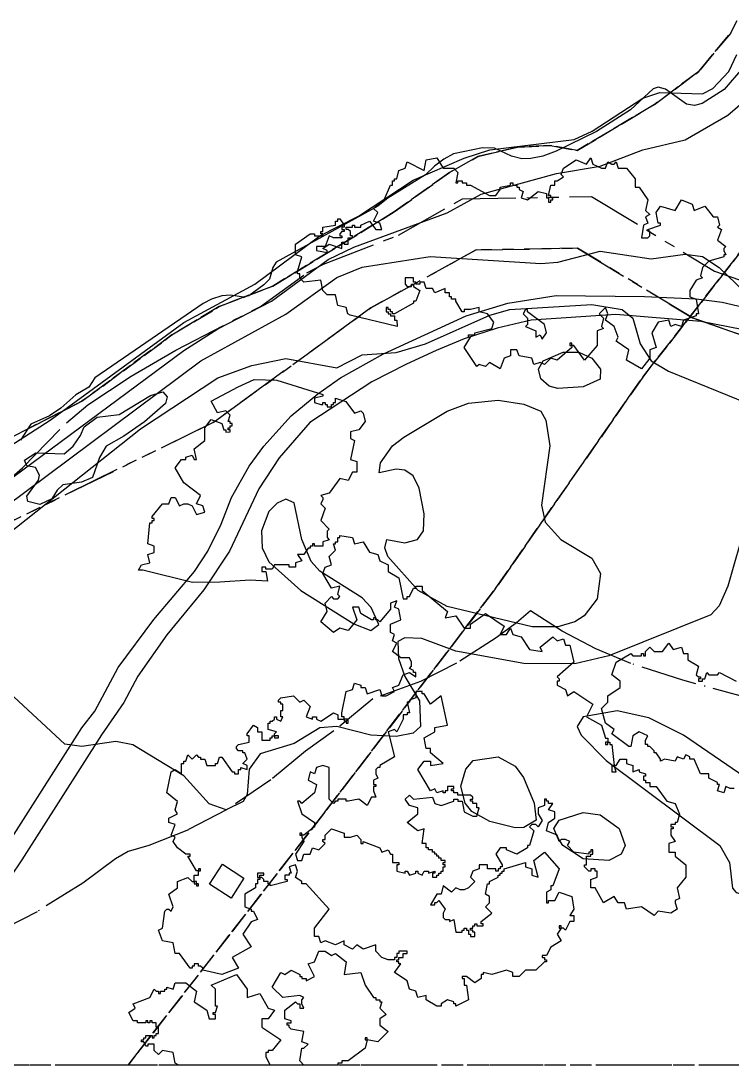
# Model space of a CAD drawing. Header units: metres. Extents: x -400 to 800, y -650 to 500.
# Drawn here: x 464.9 to 549.2, y -650 to -526.3 of the extents above; entities that cross this region are included whole.
import ezdxf

# ---------------------------------------------------------------- set-up
doc = ezdxf.new("R2010")
doc.units = ezdxf.units.M
doc.header["$LTSCALE"] = 2
for name, pattern in [('DASHDOT', [3.556, 2.54, -0.508, 0, -0.508]), ('DASHED', [1.524, 1.27, -0.254]), ('PHANTOM', [6.35, 3.175, -0.635, 0.635, -0.635, 0.635, -0.635])]:
    doc.linetypes.add(name, pattern=pattern)
for name, color, linetype in [('SITE-BLDG-EXIST', 7, 'CONTINUOUS'), ('SITE-FLOOD-LIMIT', 5, 'DASHED'), ('SITE-PATH', 84, 'CONTINUOUS'), ('SITE-PROPERTY', 7, 'PHANTOM'), ('SITE-SETBACK-WATER', 1, 'DASHDOT'), ('SITE-TREE-CANOPY', 94, 'CONTINUOUS'), ('SITE-WATER-EDGE', 5, 'CONTINUOUS'), ('TOPO-CONTOUR-MAJOR', 8, 'CONTINUOUS'), ('TOPO-CONTOUR-MINOR', 9, 'CONTINUOUS')]:
    doc.layers.add(name, color=color, linetype=linetype)

msp = doc.modelspace()

# ---------------------------------------------------------------- linework, layer by layer
at = {"layer": 'SITE-BLDG-EXIST'}
msp.add_lwpolyline([(487.23, -628.56), (488.76, -626.2), (491.32, -627.86), (489.8, -630.22)], close=True, dxfattribs=at)
at = {"layer": 'SITE-FLOOD-LIMIT'}
for points in [[(549.72, -526.3), (548.97, -527.8), (545.23, -532.29), (539.99, -536.21), (530.83, -541.64), (527.65, -541.08), (523.73, -541.26), (519.05, -542.38), (515.69, -544.25), (509.14, -548.93), (494.75, -557.72), (488.39, -560.15), (482.78, -563.51), (472.12, -571.37), (462.21, -576.41)], [(462.21, -576.41), (472.12, -571.37), (482.78, -563.51), (488.39, -560.15), (494.75, -557.72), (509.14, -548.93), (515.69, -544.25), (519.05, -542.38), (523.73, -541.26), (527.65, -541.08), (530.83, -541.64), (539.99, -536.21), (545.23, -532.29), (548.97, -527.8), (549.72, -526.3)], [(560.19, -540.84), (538.58, -568.51), (521.15, -593.53), (500.87, -620.09), (477.58, -650), (341.87, -650)], [(599.58, -650), (477.58, -650), (478.66, -648.63), (500.87, -620.09), (521.15, -593.53), (538.58, -568.51), (560.19, -540.84)]]:
    msp.add_lwpolyline(points, dxfattribs=at)
at = {"layer": 'SITE-PATH'}
for points in [[(462.96, -624.37), (472.09, -610.05), (473.65, -608.06), (476.41, -602.91), (480.65, -597.23), (485.46, -591.53), (487.05, -589.13), (488.61, -585.91), (489.85, -582.75), (491.95, -579.04), (493.66, -576.68), (496.9, -573.08), (500.08, -570.5), (502.75, -568.57), (507.86, -565.75), (517.67, -561.25), (522.6, -559.75), (528.31, -558.85), (538.8, -558.95), (544.92, -559.21), (548.02, -559.63), (554.39, -561.12)], [(550.51, -562.89), (545.46, -561.9), (535.38, -561.08), (525.38, -561.77), (521.32, -562.7), (517.4, -563.98), (514.11, -565.35), (510.58, -566.95), (506.49, -569.08), (499.14, -573.88), (495.49, -578.08), (493.09, -581.72), (489.59, -589.11), (486.55, -593.7), (482.19, -599.02), (478.72, -603.94), (477.06, -607.06), (474.42, -610.89), (464.97, -625.69), (460.79, -631.85)]]:
    msp.add_lwpolyline(points, dxfattribs=at)
at = {"layer": 'SITE-PROPERTY'}
for points in [[(463.17, -580.9), (465.07, -579.26), (470.29, -573.91), (472.83, -571.8), (477.93, -568.37), (483.24, -565.3), (493.26, -560.13), (498.76, -556.15), (500.75, -555.13), (509.62, -551.69), (517.21, -547.38), (532.53, -547.11), (547.09, -555.94), (561.96, -561.13)], [(590.29, -650), (355.33, -650), (363.9, -644.31), (383.52, -627), (409.26, -611.48), (447.32, -593.63), (487.67, -573.88), (506.34, -560.31), (518.83, -553.44), (530.87, -553.23), (544.47, -561.49), (560.05, -566.92)], [(560.05, -566.92), (544.47, -561.49), (530.87, -553.23), (518.83, -553.44), (506.34, -560.31), (487.67, -573.88), (447.32, -593.63)]]:
    msp.add_lwpolyline(points, dxfattribs=at)
at = {"layer": 'SITE-SETBACK-WATER'}
msp.add_lwpolyline([(558.81, -608.64), (543.35, -604.41), (537.19, -602.42), (533.03, -600.69), (529.04, -598.59), (525.29, -596.17), (523.62, -597.62), (521.2, -599.4), (516.5, -602.4), (512.24, -604.55), (506.59, -606.62), (501.97, -610.41), (498.6, -612.81), (494.51, -616.21), (489.26, -619.75), (484.75, -622.11), (480.03, -624), (477.6, -624.7), (476.08, -625.55), (472.2, -628.46), (466.79, -631.83), (463.17, -633.7)], dxfattribs=at)
at = {"layer": 'SITE-TREE-CANOPY'}
for points in [[(530.18, -565), (528.43, -566.5), (527.68, -566.26), (526.93, -567.01), (526.43, -566.76), (525.68, -567.01), (525.43, -566.26), (523.93, -566), (523.68, -565.26), (522.93, -565.26), (522.93, -566), (522.18, -566.26), (521.68, -567.51), (520.43, -566.76), (519.93, -567.26), (519.18, -567), (518.93, -567.26), (517.43, -565), (518.18, -563.76), (517.93, -563.76), (517.93, -563.51), (518.68, -563.51), (518.68, -563.26), (520.68, -562.76), (520.93, -562.01), (520.18, -561.01), (519.18, -560.75), (519.18, -560.25), (518.18, -560.51), (517.43, -560.51), (517.43, -560.75), (517.18, -560.75), (516.43, -559.51), (516.43, -559.25), (515.93, -559.26), (515.93, -559.01), (515.68, -559.01), (515.68, -558.51), (515.18, -558.51), (515.18, -558.01), (513.93, -558.51), (513.68, -558.01), (512.93, -558.01), (512.68, -557.26), (512.18, -557.26), (512.18, -557.5), (511.68, -557.5), (511.68, -557.26), (511.43, -557.26), (511.43, -556.76), (510.43, -556.76), (510.43, -557.5), (510.68, -557.76), (511.18, -557.76), (511.18, -557.5), (511.43, -557.5), (511.43, -557.76), (512.18, -558.26), (511.68, -559.51), (511.43, -559.51), (511.43, -559.75), (509.18, -561.01), (508.93, -561.01), (508.93, -560.75), (508.68, -560.75), (508.68, -560.51), (508.43, -560.51), (508.43, -560.25), (508.18, -560.25), (508.18, -560.75), (508.43, -560.75), (508.43, -561.01), (508.68, -561.01), (508.68, -561.25), (509.18, -561.25), (509.18, -561.75), (509.43, -561.75), (509.47, -562.49), (503.9, -561.16), (503.62, -561), (503.43, -560.25), (502.43, -560.01), (502.18, -558.76), (501.18, -558.76), (500.68, -558.26), (500.43, -557), (498.43, -557.26), (497.93, -556.76), (497.93, -556.26), (497.68, -556.26), (497.68, -556), (498.18, -554.26), (497.43, -554.01), (497.43, -552.75), (499.18, -551.51), (499.68, -551.51), (499.68, -551.75), (500.68, -551.75), (500.68, -551.51), (500.43, -551.51), (500.43, -551.25), (500.68, -551.25), (500.68, -550.75), (502.18, -550.51), (502.18, -550.01), (502.43, -550.01), (502.43, -549.76), (502.68, -549.76), (503.18, -550.51), (503.18, -550.75), (502.93, -550.75), (502.93, -551.01), (503.18, -551.01), (503.18, -551.25), (502.93, -551.25), (502.68, -551.51), (502.68, -551.75), (502.93, -551.75), (502.93, -552.01), (501.93, -552.01), (501.43, -551.75), (500.93, -553.01), (499.93, -553.01), (499.93, -553.51), (501.18, -553.76), (501.18, -553.51), (500.68, -553.26), (501.43, -552.75), (502.93, -553.26), (502.93, -552.51), (503.18, -552.51), (503.18, -552.75), (503.68, -552.75), (503.68, -552.01), (504.18, -552.01), (504.18, -551.75), (503.93, -551.75), (503.93, -551.25), (503.68, -551.01), (503.43, -551.01), (503.43, -550.75), (504.18, -550.75), (504.18, -550.51), (504.43, -550.51), (504.43, -550.75), (505.18, -550.75), (505.18, -550.51), (506.18, -550.01), (506.93, -551.01), (507.68, -551.01), (507.43, -550.25), (506.68, -550.01), (507.18, -549.01), (506.68, -548.51), (507.93, -547.5), (508.68, -545.76), (508.93, -545.76), (508.93, -545.26), (509.18, -545.26), (509.18, -545), (509.43, -545), (509.68, -544.01), (510.43, -543.76), (510.68, -543.01), (512.68, -544.01), (512.93, -542.75), (514.18, -542.51), (514.93, -543.76), (516.18, -543.76), (516.68, -544.26), (516.43, -545.5), (516.68, -545.5), (516.68, -545.26), (517.18, -545.26), (517.18, -545.5), (517.68, -545.5), (517.68, -545.76), (518.18, -545.76), (520.43, -547), (521.18, -547), (521.68, -546.26), (521.68, -546), (522.93, -545.76), (522.93, -545.5), (523.18, -545.5), (523.18, -545.76), (523.68, -545.76), (523.68, -546), (523.93, -546), (523.93, -546.26), (524.43, -546.5), (524.18, -547.26), (524.93, -547.51), (526.18, -546.5), (527.18, -546.76), (527.18, -547.26), (527.43, -547.26), (527.43, -547.76), (527.68, -547.76), (527.68, -547.51), (527.93, -547.51), (527.93, -547.26), (527.68, -547.26), (527.68, -547), (527.43, -547), (527.68, -545.76), (528.18, -545.76), (528.18, -545.26), (528.43, -545.26), (529.18, -544.76), (528.93, -544.5), (529.18, -543.76), (530.68, -542.76), (531.93, -543.26), (532.43, -542.51), (532.68, -543.26), (533.68, -543.76), (534.18, -543.76), (534.43, -543.01), (534.93, -543.26), (535.18, -543.26), (535.43, -543.01), (535.68, -543.76), (536.68, -543.76), (537.68, -545), (537.68, -546), (538.18, -546), (539.18, -547.51), (538.93, -548.75), (539.43, -549.25), (538.93, -549.51), (539.18, -550.25), (538.68, -550.51), (538.43, -552.01), (539.18, -552.01), (539.43, -551.76), (539.43, -551.25), (539.18, -551.01), (540.68, -550.51), (540.68, -550.25), (540.43, -550.25), (540.18, -549.01), (540.68, -548.26), (542.43, -548.75), (543.18, -547.51), (544.43, -548.01), (544.68, -548.75), (545.93, -548.26), (546.93, -549.51), (547.43, -549.51), (547.68, -550.51), (547.43, -550.75), (547.93, -551.01), (547.43, -552.26), (548.43, -553.01), (548.18, -553.26), (548.18, -553.5), (548.43, -554), (548.18, -554), (548.18, -554.26), (546.43, -554.76), (545.68, -555.5), (545.43, -556.51), (545.68, -556.76), (544.93, -557.01), (544.18, -558.25), (544.18, -559.01), (544.93, -559.25), (545.18, -561.01), (544.93, -561.01), (544.93, -561.25), (543.43, -561.76), (543.18, -562.51), (542.43, -562.26), (541.93, -562.51), (541.68, -561.76), (540.43, -562.01), (539.68, -563.26), (540.18, -565), (539.43, -565.26), (539.43, -566.26), (538.43, -567.51), (536.68, -566.51), (536.93, -565.26), (535.43, -564.26), (535.68, -563.76), (535.18, -562.51), (534.18, -561.76), (534.43, -561.01), (534.18, -560.25), (533.43, -561.01), (533.93, -561.51), (533.68, -562.51), (533.93, -562.76), (533.18, -563.01), (533.18, -564.76), (531.68, -566.5), (530.43, -564.76), (530.18, -564.76)], [(524.93, -560.51), (524.68, -560.51), (524.43, -561.01), (524.93, -561.51), (524.93, -562.26), (524.68, -562.51), (525.93, -563.01), (525.93, -563.76), (526.43, -563.51), (526.68, -564), (527.18, -563.26), (526.93, -562.26), (524.93, -560.75)], [(530.18, -564.5), (529.93, -564.5), (529.93, -564.76), (530.18, -564.76)], [(490.64, -569.64), (492.53, -568.78), (495.21, -568.87), (500.68, -570.55), (500.68, -570.75), (499.68, -571.01), (499.68, -571.51), (500.43, -571.75), (500.68, -571.75), (500.68, -571.51), (500.93, -571.51), (500.93, -571.75), (501.18, -571.75), (501.18, -572.01), (501.68, -572.01), (501.68, -571.75), (501.93, -571.75), (501.93, -571.51), (502.18, -571.51), (502.18, -571.01), (503.4, -571.39), (504.43, -572.76), (505.18, -572.51), (505.43, -572.76), (505.68, -573.76), (504.93, -574.76), (503.93, -575), (503.93, -575.76), (504.43, -576), (503.93, -578.26), (504.68, -578.51), (504.68, -579.75), (504.18, -579.75), (503.68, -580.75), (502.68, -580.51), (501.43, -582.25), (500.43, -582.51), (500.68, -582.76), (500.68, -583.01), (500.43, -583.51), (500.93, -584.01), (500.43, -585.5), (501.43, -586.5), (501.18, -586.76), (501.18, -587.51), (501.43, -587.76), (500.68, -588.01), (500.68, -588.51), (499.68, -588.51), (499.68, -588.26), (499.43, -588.26), (499.43, -588.51), (499.18, -588.51), (499.18, -588.76), (498.93, -588.76), (498.43, -589.51), (497.68, -589.51), (498.18, -590.25), (497.43, -590.51), (497.43, -591.01), (496.68, -591.01), (496.68, -590.75), (494.93, -590.75), (494.68, -591.25), (493.93, -591.25), (493.93, -591.01), (493.43, -591.01), (493.43, -591.51), (493.93, -591.51), (494.12, -592.69), (492.05, -592.54), (488.46, -592.81), (485.21, -592.84), (479.32, -591.36), (478.8, -591.36), (479.18, -590.75), (480.18, -590.51), (479.93, -589.51), (480.68, -589.26), (480.68, -588.51), (479.93, -588.26), (480.18, -585.76), (480.43, -585.76), (480.43, -585.5), (480.68, -585.5), (480.68, -585.26), (480.43, -585.26), (480.43, -585.01), (481.68, -583.51), (482.43, -583.51), (482.68, -582.75), (483.18, -582.75), (483.68, -583.76), (484.18, -583.51), (484.68, -583.51), (485.18, -583.76), (485.68, -584.76), (486.68, -584.51), (486.43, -583.76), (485.68, -583.51), (486.18, -582.51), (484.18, -581.01), (483.18, -579.26), (483.93, -578.26), (484.43, -578.26), (484.43, -578), (485.18, -577.76), (485.43, -578.26), (485.68, -578.26), (485.43, -577), (486.68, -576), (486.68, -574.51), (487.43, -573.51), (488.68, -574.01), (488.93, -574.76), (489.18, -574.76), (489.18, -575.01), (489.68, -575), (489.68, -574.76), (489.43, -574.76), (489.43, -574.51), (489.68, -574.51), (489.68, -574.26), (489.93, -574.26), (489.93, -574.01), (489.68, -574.01), (489.68, -573.76), (489.43, -573.76), (489.68, -573.01), (489.18, -572.51), (488.18, -572.75), (487.43, -571.36)], [(465.58, -582.59), (466.95, -580.71), (467.07, -580.11), (466.59, -579.22), (465.6, -579.02), (465.32, -578.33), (466.63, -577.46), (469.99, -577.59), (471.06, -576.68), (471.94, -575.43), (472.36, -574.41), (473.92, -573.23), (476.54, -572.93), (480.25, -570.69), (481.7, -570.26), (482.22, -570.84), (482.02, -571.63), (479.53, -573.8), (477.06, -575.5), (474.99, -576.67), (474.19, -578.03), (473.38, -580.38), (472.08, -580.93), (469.86, -581.25), (469.19, -581.9), (468.56, -582.91), (467.12, -583.59), (465.7, -583.25)], [(485.43, -627.51), (485.93, -627.51), (485.93, -627), (485.68, -627), (484.68, -625.26), (484.93, -625.26), (484.93, -625), (484.43, -625), (483.43, -624.26), (482.93, -623.51), (483.18, -623.01), (482.68, -622.76), (483.18, -621.51), (482.43, -621.25), (482.43, -620.75), (483.43, -620.25), (483.18, -619.75), (483.43, -618.76), (482.18, -617.76), (482.68, -615.26), (483.18, -615), (483.93, -615.5), (483.93, -614.26), (484.18, -614.26), (484.18, -614.01), (484.43, -614.01), (484.68, -613.26), (485.18, -613.76), (485.68, -613.26), (485.93, -613.51), (486.18, -613.51), (486.18, -613.76), (486.68, -613.76), (486.93, -614.5), (487.93, -614.5), (487.93, -614.26), (488.18, -614.26), (488.43, -613.51), (488.68, -613.51), (489.93, -615.26), (490.18, -615.26), (490.18, -615.5), (490.68, -615.5), (490.68, -615), (490.93, -615), (490.93, -614.76), (491.68, -615), (491.68, -614.5), (491.18, -614.26), (491.68, -613.76), (491.43, -613.01), (491.18, -613.01), (491.18, -612.76), (490.68, -612.76), (490.43, -612.51), (490.43, -612.26), (490.68, -612.01), (491.93, -611.75), (491.93, -611.01), (491.68, -611.01), (491.68, -610.75), (492.43, -609.75), (492.93, -610.01), (492.93, -610.51), (493.43, -610.51), (493.43, -611.51), (494.43, -611.51), (494.43, -611.25), (494.68, -611.25), (494.68, -611.01), (494.93, -611.01), (494.93, -610.75), (495.18, -610.51), (494.18, -610.25), (494.18, -609.51), (494.43, -609.51), (494.43, -609.25), (494.68, -609.25), (494.93, -609.01), (494.93, -608.76), (495.18, -608.76), (495.18, -609.01), (495.68, -609.25), (495.93, -608.76), (495.68, -608.76), (495.68, -608.01), (495.93, -608.01), (495.93, -607.26), (495.68, -607.26), (495.68, -607), (495.43, -607), (495.43, -606.76), (495.68, -606.5), (497.18, -606.26), (497.93, -607), (498.43, -606.76), (499.18, -607.51), (498.68, -608.76), (499.43, -609.01), (499.43, -608.76), (499.93, -608.75), (499.93, -609.01), (500.43, -609.25), (501.93, -608.26), (502.43, -608.51), (502.43, -609.01), (503.18, -609.01), (503.18, -608.75), (502.93, -608.75), (502.93, -608.26), (503.43, -605.76), (504.18, -605.5), (504.43, -604.76), (505.18, -605), (505.18, -605.26), (505.68, -605.26), (505.93, -606), (507.43, -605.5), (507.68, -606.26), (508.18, -606.26), (509.18, -605.76), (508.93, -605.26), (509.68, -605), (510.18, -603.76), (510.93, -603.5), (511.68, -604), (511.68, -603.5), (511.43, -603.5), (511.43, -603.26), (510.93, -603.01), (511.18, -602.76), (511.18, -602.26), (510.93, -601.76), (509.93, -601.76), (508.93, -601.01), (509.43, -600.01), (508.93, -599.75), (509.18, -599.01), (508.68, -598.75), (508.68, -597.76), (509.93, -597.26), (509.68, -596), (509.18, -595.76), (509.43, -595), (508.68, -595.26), (508.68, -596), (507.43, -597.51), (507.18, -597.26), (506.93, -597.26), (506.93, -597.01), (506.68, -597.01), (506.68, -597.26), (506.43, -597.26), (505.18, -596.5), (504.93, -595.76), (504.18, -595.76), (504.68, -597.26), (503.68, -598.51), (502.68, -598.26), (501.93, -598.76), (500.43, -597.51), (501.18, -596.26), (500.93, -595.26), (501.68, -594.5), (501.93, -594.76), (502.43, -594.76), (502.68, -594.5), (502.43, -594.26), (502.68, -593.26), (501.68, -593.51), (500.68, -591.75), (500.93, -591.01), (501.68, -590.75), (501.43, -589.75), (502.18, -589.01), (501.93, -588.26), (502.18, -588.26), (502.18, -588.01), (502.43, -588.01), (502.43, -587.51), (502.68, -587.51), (502.68, -587.26), (504.18, -587.51), (504.43, -588.26), (505.43, -588.01), (506.18, -589.25), (507.18, -589.51), (507.43, -590.25), (508.43, -590.75), (508.43, -591.51), (509.68, -592.26), (510.18, -594.76), (510.68, -594.76), (510.68, -594.5), (510.93, -594.5), (511.43, -593.51), (511.68, -593.51), (511.68, -593.26), (512.43, -593.26), (512.43, -593.76), (515.43, -596.26), (515.18, -597.01), (516.43, -596.76), (517.43, -598.26), (518.18, -598.25), (518.18, -597.76), (519.93, -596.51), (522.18, -598.01), (521.68, -599.01), (522.43, -599.01), (522.93, -598.25), (523.18, -599.01), (524.18, -599.25), (525.18, -600.75), (526.68, -601.01), (526.43, -600.51), (527.93, -599.25), (528.43, -599.75), (529.18, -599.51), (529.43, -600.25), (529.93, -600.25), (530.43, -602.26), (528.43, -604), (528.68, -604.26), (528.68, -604.5), (528.43, -604.5), (528.43, -605), (529.43, -605.5), (529.68, -606.26), (530.43, -605.76), (532.68, -607.26), (531.93, -608.75), (533.68, -609.75), (534.18, -611.26), (534.43, -611.26), (534.43, -611.76), (534.68, -611.76), (534.68, -612.01), (534.93, -612.01), (535.18, -614.5), (535.43, -614.5), (535.93, -613.76), (536.68, -613.76), (536.68, -614.26), (537.43, -614.5), (537.43, -615.26), (538.18, -615), (538.18, -615.26), (538.93, -615.51), (538.93, -615.76), (538.68, -615.76), (538.68, -616.26), (538.93, -616.26), (538.93, -616.51), (539.43, -616.51), (539.43, -617.01), (540.18, -617.01), (541.43, -618.75), (542.43, -619.01), (542.93, -620.26), (542.68, -621.26), (542.43, -621.26), (542.43, -621.51), (541.93, -621.51), (541.93, -621.76), (542.18, -621.76), (542.18, -622), (541.93, -622), (541.93, -622.76), (542.43, -623.5), (541.68, -623.76), (541.68, -624.76), (542.43, -624.76), (542.43, -625.26), (543.68, -626.26), (543.68, -627.75), (542.68, -629.01), (542.93, -630.26), (542.43, -630.51), (542.43, -630.76), (542.68, -631.51), (541.93, -632), (540.43, -631.76), (539.93, -632.26), (538.43, -631.26), (536.68, -631.51), (536.43, -630.76), (535.68, -630.76), (535.18, -630.01), (533.93, -630.76), (532.93, -629.01), (532.43, -629.01), (532.43, -628.01), (533.18, -627.75), (533.18, -627.01), (532.93, -627.01), (532.93, -626.76), (532.43, -626.76), (532.43, -627.01), (532.18, -627.01), (531.68, -626.51), (531.68, -626.26), (531.93, -626.26), (531.93, -625.26), (532.43, -625.26), (532.43, -625), (532.68, -625), (532.68, -624.5), (532.43, -624.5), (532.43, -624.76), (532.18, -624.76), (532.18, -625), (530.43, -624.76), (529.68, -624), (529.93, -623.5), (529.43, -623.26), (528.93, -623.26), (528.68, -623.5), (528.43, -622.76), (527.18, -622.26), (527.43, -621.26), (528.18, -620.76), (528.18, -620.01), (527.43, -619.75), (527.93, -619.01), (527.43, -619.01), (527.43, -618.75), (527.18, -618.75), (527.18, -618.51), (526.93, -618.51), (526.93, -619.25), (526.18, -619.51), (526.18, -620.25), (526.68, -621.01), (526.18, -621.76), (525.93, -621.51), (525.43, -621.51), (525.18, -621.76), (525.68, -622.26), (525.18, -624), (524.93, -624), (524.93, -624.26), (523.68, -625), (522.43, -624.5), (522.43, -624.26), (521.68, -624.26), (521.18, -625), (521.93, -626.26), (521.93, -626.51), (521.68, -626.51), (521.68, -626.76), (521.43, -626.76), (521.43, -627.01), (521.18, -627.01), (521.18, -626.76), (520.18, -626.76), (520.18, -626.26), (519.18, -626.26), (519.18, -626.76), (518.43, -627.01), (518.18, -627.75), (518.68, -628.25), (517.93, -629.01), (517.43, -629.25), (516.93, -629.25), (516.43, -629.01), (515.93, -629.51), (514.93, -628.75), (514.68, -629.75), (514.18, -629.75), (513.43, -631.01), (513.93, -631.01), (513.93, -630.75), (514.18, -630.75), (514.43, -630.51), (515.18, -631.51), (514.93, -632.01), (514.93, -632.51), (515.18, -632.76), (515.68, -632.76), (515.68, -633), (516.18, -632.76), (516.43, -634.26), (517.18, -634.26), (517.18, -634), (517.43, -634), (517.43, -633.76), (517.68, -633.76), (517.68, -634), (517.93, -634), (517.93, -634.5), (518.18, -634.5), (518.18, -634.76), (518.68, -634.76), (518.68, -634.26), (518.43, -634.26), (518.43, -634), (518.18, -634), (518.18, -633.76), (518.43, -633.76), (518.43, -633.5), (518.68, -633.5), (518.68, -633.26), (518.93, -633.26), (518.93, -633.5), (519.68, -633.5), (519.68, -633.26), (519.43, -633.26), (519.43, -633), (520.68, -632.01), (519.93, -631.26), (520.43, -630.76), (520.43, -630.01), (519.93, -629.75), (520.18, -628.51), (520.43, -628.51), (520.43, -628.25), (521.43, -627.75), (521.43, -627.51), (521.68, -627.51), (521.68, -627.26), (521.93, -627.26), (521.93, -627.01), (522.18, -627.01), (522.18, -626.76), (524.68, -626.01), (524.68, -626.51), (525.43, -626.76), (525.43, -627.51), (526.18, -627.75), (525.68, -625.76), (526.93, -624.76), (528.68, -626.76), (527.93, -628.75), (527.68, -628.75), (527.68, -629.25), (527.18, -629.51), (527.18, -630.76), (527.43, -630.76), (527.43, -630.51), (528.18, -630.51), (528.68, -629.51), (530.18, -630.01), (530.43, -631.51), (529.93, -632.26), (530.43, -632.26), (530.43, -633), (529.93, -633), (529.43, -634), (529.18, -633.76), (528.93, -633.76), (528.43, -634.5), (528.93, -635.26), (527.68, -636.01), (527.18, -637.01), (526.68, -637.01), (526.68, -637.25), (526.93, -637.25), (526.93, -637.51), (527.18, -637.51), (527.18, -637.75), (526.93, -637.75), (525.93, -638.75), (524.68, -638.75), (523.93, -639.51), (523.18, -639.51), (523.18, -639.01), (522.43, -638.75), (520.68, -639.25), (519.68, -639.01), (519.68, -639.25), (519.43, -639.25), (519.43, -639.75), (518.68, -640.25), (517.68, -639.51), (517.18, -639.51), (517.18, -639.75), (517.43, -639.75), (517.43, -640.51), (517.68, -640.51), (517.93, -642.26), (516.43, -643), (516.43, -642.76), (516.18, -642.76), (516.18, -642.5), (515.43, -642.26), (514.68, -642.76), (514.68, -643), (514.18, -643), (512.93, -642.26), (512.93, -641.76), (511.93, -642.01), (511.68, -641.26), (510.93, -641.01), (510.68, -640.01), (509.18, -639.01), (509.93, -638.01), (509.68, -638.01), (509.68, -637.75), (509.43, -637.75), (509.43, -637.51), (509.68, -637.51), (509.68, -637.26), (510.18, -637.26), (510.18, -636.76), (510.68, -636.76), (510.68, -636.51), (509.68, -636.51), (509.68, -636.76), (509.43, -636.76), (509.43, -637.26), (509.18, -637.26), (509.18, -637.51), (508.43, -637.51), (507.68, -637.26), (506.93, -636.51), (506.93, -635.76), (505.43, -636.26), (504.68, -635.76), (504.18, -636.26), (503.18, -635.76), (503.18, -635.26), (502.18, -635.76), (500.93, -635.26), (500.43, -635.5), (500.18, -634.76), (499.68, -634.76), (499.68, -633.76), (501.43, -631.51), (498.68, -628.51), (498.18, -628.51), (498.18, -628.26), (497.43, -627.76), (497.68, -627.01), (497.43, -626.26), (496.68, -626.5), (496.93, -627.26), (496.68, -627.26), (496.68, -627.51), (496.18, -627.51), (496.18, -628.01), (496.43, -628.01), (496.43, -628.26), (494.43, -628.75), (494.43, -628.51), (494.18, -628.51), (494.18, -628.26), (493.68, -628.26), (493.68, -628.01), (493.43, -627.76), (493.18, -627.76), (493.18, -628.01), (492.93, -628.01), (492.93, -628.51), (492.68, -628.51), (492.68, -629.01), (491.43, -629.75), (491.43, -631.25), (492.18, -631.51), (492.18, -631.76), (492.43, -631.76), (492.93, -632.76), (492.18, -633.01), (491.18, -634.5), (492.18, -636), (489.93, -637.26), (490.68, -638.51), (488.68, -639.25), (486.43, -638.75), (486.43, -638.51), (486.18, -638.26), (485.93, -638.26), (485.93, -638.01), (485.43, -638.01), (485.43, -638.26), (485.18, -638.26), (485.18, -638.51), (484.93, -638.51), (483.68, -636.76), (483.18, -636.76), (482.93, -635.5), (481.68, -635.26), (481.18, -634), (481.68, -633.76), (481.93, -631.75), (482.18, -631.51), (482.43, -631.51), (482.68, -631.75), (482.93, -631.25), (482.43, -629.75), (483.43, -629.01), (483.43, -628.26), (484.68, -627.76), (485.18, -628.26), (485.43, -628.26)], [(498.18, -623.01), (498.43, -623.5), (497.43, -625), (497.68, -625.76), (498.18, -625.76), (498.43, -625), (499.18, -625), (499.43, -624.26), (500.18, -624.5), (500.93, -623.76), (500.68, -623.5), (500.68, -623.26), (500.93, -623.26), (500.93, -622.76), (501.68, -622.01), (503.18, -622.51), (503.18, -623.01), (503.93, -623.01), (504.68, -622.76), (505.18, -623.26), (505.18, -623.76), (505.43, -623.76), (505.43, -623.5), (507.43, -624.26), (507.68, -624.76), (508.43, -624.5), (508.68, -625), (508.93, -625), (508.93, -626), (509.68, -626), (509.68, -626.26), (509.43, -626.26), (509.43, -627.01), (510.43, -627.26), (510.43, -627.01), (510.68, -627.01), (510.93, -627.51), (511.68, -627.26), (511.68, -627.01), (511.93, -627.01), (511.93, -627.26), (512.43, -627.51), (512.68, -627.01), (513.18, -627.01), (513.18, -627.26), (513.93, -627.01), (513.93, -627.26), (513.68, -627.26), (513.68, -627.75), (514.18, -627.75), (514.18, -627.51), (514.43, -627.51), (514.43, -627.26), (514.68, -627.26), (514.68, -627.01), (514.93, -627.01), (514.93, -626.51), (515.18, -626.51), (515.18, -626.26), (514.93, -626.26), (514.93, -626.01), (515.18, -626.01), (515.18, -625.76), (514.68, -625.76), (514.68, -625.5), (514.43, -625.5), (514.43, -625.26), (514.18, -625.26), (514.18, -625), (513.93, -625), (513.93, -624.76), (513.68, -624.76), (513.68, -624.5), (513.18, -624.5), (513.18, -624.26), (512.93, -624.26), (512.93, -623.76), (512.43, -623.76), (512.68, -622.01), (511.93, -622.26), (510.68, -621.26), (511.93, -620.25), (511.93, -619.51), (510.93, -619.25), (510.43, -618.51), (510.93, -618.01), (511.43, -618.51), (513.68, -618.25), (513.93, -619.01), (514.68, -619.25), (516.18, -618.75), (516.18, -618.51), (516.68, -618.51), (516.68, -618.75), (517.18, -618.75), (517.43, -620.01), (518.43, -620.51), (518.93, -620.51), (519.18, -619.51), (518.93, -619.51), (518.93, -619.01), (518.43, -619.01), (518.43, -618.75), (518.18, -618.75), (518.18, -618.51), (518.43, -618.51), (518.43, -618.25), (518.18, -618.01), (516.68, -618.01), (516.68, -617.76), (516.18, -617.76), (516.18, -617.51), (515.93, -617.51), (515.93, -617.26), (516.18, -617.26), (516.18, -617.01), (515.43, -617.01), (515.43, -617.51), (515.18, -617.51), (515.18, -617.76), (514.93, -617.76), (514.93, -617.51), (514.18, -617.76), (513.93, -617.26), (513.43, -617.51), (511.93, -615), (512.68, -614), (513.43, -614), (513.43, -614.5), (514.93, -614.26), (513.43, -613.01), (513.43, -612.51), (512.93, -612.51), (512.68, -611.25), (513.93, -610.51), (513.93, -610.01), (515.43, -609.75), (514.68, -606.26), (513.43, -607.26), (512.68, -606), (512.43, -606), (512.43, -605.76), (511.68, -605.76), (511.68, -606.51), (510.93, -606.76), (510.93, -607.01), (510.68, -607.01), (510.93, -608.26), (510.68, -608.26), (510.68, -608.51), (510.18, -608.51), (510.18, -609.01), (509.43, -610.51), (509.18, -610.25), (508.43, -610.51), (509.18, -613.5), (507.43, -614.5), (507.43, -614.76), (507.18, -614.76), (506.93, -615), (506.93, -615.5), (507.18, -616), (506.68, -616.26), (506.68, -616.76), (506.93, -616.76), (506.93, -617.01), (506.68, -617.01), (506.68, -617.51), (506.93, -618.25), (506.43, -618.25), (505.93, -619.25), (504.93, -618.51), (503.68, -618.75), (503.43, -618.75), (503.43, -618.51), (502.43, -618.51), (502.43, -618.75), (502.18, -618.75), (501.93, -619.01), (501.43, -618.51), (501.43, -614.76), (500.68, -614.5), (499.93, -614.76), (499.68, -615.5), (499.18, -615.26), (498.93, -616.26), (499.93, -616.76), (499.68, -617.76), (498.18, -619.01), (497.93, -618.75), (497.68, -618.75), (498.18, -620.25), (499.68, -621.25), (499.68, -621.76), (498.43, -622.76), (498.18, -622.76)], [(503.18, -609.25), (503.43, -609.25), (503.43, -609.51), (503.68, -609.51), (503.68, -609.01), (503.18, -609.01)], [(494.93, -611.25), (495.43, -611.25), (495.43, -611.01), (494.93, -611.01)], [(534.18, -611.76), (534.18, -612.01), (534.43, -612.01), (534.43, -611.76)], [(534.93, -614.5), (534.93, -615.26), (535.43, -615.26), (535.18, -614.5)], [(498.18, -622.51), (497.93, -622.51), (497.93, -622.76), (498.18, -622.76)], [(486.18, -627), (486.18, -626.76), (485.93, -626.76), (485.93, -627)], [(485.68, -628.26), (485.43, -628.26), (485.43, -628.51), (485.68, -628.51)], [(493.18, -627.51), (493.68, -627.51), (493.68, -627.26), (492.93, -627.26), (492.93, -627.76), (493.18, -627.76)], [(485.68, -628.76), (485.93, -628.76), (485.93, -628.51), (485.68, -628.51)], [(528.93, -633.5), (528.68, -633.5), (528.68, -633.76), (528.93, -633.76)], [(505.68, -648.01), (503.68, -649.51), (502.93, -649.51), (502.93, -649.75), (502.43, -649.75), (502.43, -650), (498.42, -650), (497.93, -649.51), (498.18, -648.01), (498.43, -648.01), (498.93, -647.51), (498.18, -647.26), (498.43, -646), (496.93, -645.76), (496.68, -645.5), (496.68, -645.26), (496.43, -645.26), (496.43, -645), (496.93, -645), (496.93, -644.76), (496.18, -644.5), (496.18, -643.5), (497.43, -642.51), (497.68, -642.76), (497.93, -642.76), (497.93, -643.26), (498.43, -643.26), (498.18, -642.76), (498.18, -642.26), (498.43, -642.01), (497.93, -641.76), (495.93, -642.01), (494.68, -640.75), (495.68, -639.01), (496.18, -639.25), (496.93, -638.75), (497.93, -639.25), (497.93, -639.51), (498.18, -639.51), (498.18, -639.75), (498.68, -639.75), (498.68, -640.01), (499.68, -639.51), (498.93, -638.01), (499.68, -637.76), (500.18, -636.51), (500.93, -636.51), (501.68, -637.01), (502.18, -636.76), (503.43, -637.76), (503.18, -639.25), (505.18, -639.01), (505.68, -640.51), (506.68, -642.01), (506.93, -642.01), (506.93, -642.26), (507.43, -642.26), (507.43, -642.51), (507.68, -642.51), (507.43, -643.26), (508.18, -644), (507.43, -644.5), (507.43, -645.26), (508.43, -646.01), (507.18, -647.26), (505.93, -647.01)], [(483.18, -649.75), (482.93, -648.51), (481.68, -648.26), (481.18, -648.75), (480.68, -648.26), (480.68, -647.51), (479.93, -647.51), (479.93, -647.76), (479.68, -647.76), (479.43, -647.26), (479.18, -647.26), (479.18, -647.01), (479.43, -647.01), (479.43, -646.76), (479.68, -646.76), (479.68, -646.5), (480.43, -646.5), (480.43, -646.76), (480.68, -646.76), (480.68, -646.5), (480.93, -646.5), (480.93, -646.26), (481.18, -646.26), (481.18, -645.5), (480.93, -645.5), (480.93, -645), (480.43, -645), (480.43, -644.76), (480.18, -644.76), (480.18, -645), (479.93, -645), (479.93, -644.76), (479.68, -644.76), (479.68, -645), (478.68, -645), (478.68, -644.76), (478.18, -644.76), (477.68, -643.76), (478.43, -643.26), (478.18, -642.76), (480.18, -642.01), (480.68, -641.01), (480.93, -641.25), (481.18, -641.25), (481.18, -641.51), (481.43, -641.51), (481.43, -641.25), (481.93, -641.25), (481.93, -641.01), (482.18, -641.01), (482.18, -640.75), (482.93, -641.01), (483.18, -640.25), (484.43, -640.25), (485.68, -641.25), (485.43, -642.51), (486.93, -643.5), (487.18, -644.5), (487.93, -644.5), (487.93, -644), (487.68, -644), (487.68, -643.76), (487.93, -643.76), (488.18, -643.01), (487.93, -643.01), (487.93, -641.01), (487.43, -640.51), (490.43, -639.25), (491.68, -641.01), (491.68, -642.01), (493.18, -641.51), (494.18, -643.26), (494.93, -643.5), (494.18, -644.5), (493.43, -644.5), (493.43, -645.5), (495.68, -647.01), (494.68, -648.25), (494.18, -648.25), (494.18, -648.51), (493.93, -648.51), (493.93, -649.01), (494.43, -650), (483.59, -650)], [(505.93, -646.76), (505.68, -646.76), (505.68, -647.01), (505.93, -647.01)]]:
    msp.add_lwpolyline(points, close=True, dxfattribs=at)
msp.add_lwpolyline([(549.43, -617.25), (548.93, -617.25), (548.43, -617.01), (548.18, -617.75), (547.43, -617.51), (547.68, -616.75), (547.43, -616.75), (547.43, -616.51), (546.43, -616.01), (546.43, -615.51), (545.43, -615.51), (544.68, -613.76), (544.18, -613.76), (544.18, -613.5), (543.68, -613.26), (543.43, -613.76), (542.68, -613.5), (542.43, -614), (541.18, -613.76), (540.68, -614), (540.68, -613.76), (540.18, -613), (539.93, -613), (539.93, -612.76), (539.43, -612.26), (539.18, -612.26), (539.18, -612.01), (538.93, -612.01), (538.93, -611.51), (539.18, -611.01), (538.18, -610.51), (537.43, -611.01), (537.18, -612.26), (536.93, -612.26), (534.93, -610.76), (535.18, -610.25), (534.18, -609.51), (533.68, -607.75), (534.43, -607.01), (534.43, -606.26), (535.93, -605.26), (535.93, -604.5), (534.93, -603.76), (535.43, -602.26), (537.18, -601.26), (537.43, -601.51), (538.43, -601.51), (538.43, -601.26), (538.68, -601.26), (538.68, -601.51), (538.93, -601.51), (538.93, -601.01), (539.43, -600.51), (539.93, -601.01), (540.93, -601.01), (541.68, -600.01), (542.18, -600.76), (543.18, -600.51), (543.43, -601.26), (543.93, -601.26), (543.93, -602.01), (545.18, -602.76), (544.93, -603.76), (545.18, -604), (545.43, -604), (545.43, -604.26), (545.18, -604.26), (545.18, -604.5), (545.68, -604.5), (545.68, -604.26), (545.93, -604.26), (546.18, -603.5), (546.43, -603.76), (547.43, -603.76), (547.68, -603.5), (549.68, -604.5)], dxfattribs=at)
at = {"layer": 'SITE-WATER-EDGE'}
msp.add_lwpolyline([(550.43, -531.91), (548.23, -534.45), (545.63, -536.08), (544.71, -536.34), (543.78, -536.17), (541.3, -534.38), (540.43, -534.14), (539.83, -534.35), (537.14, -536.86), (533.11, -539.41), (528.33, -541.73), (526.75, -542.34), (525.33, -542.62), (524.25, -542.63), (523.02, -542.31), (521.02, -541.38), (519.59, -541.36), (516.16, -542.07), (514.99, -542.7), (513.9, -543.5), (512.85, -544.53), (508.37, -547.3), (507.17, -548.24), (495.13, -554.88), (494.74, -555.52), (494.34, -556.9), (493.67, -557.58), (491.9, -558.87), (491.28, -559.02), (489.71, -558.81), (488.71, -558.86), (487.46, -559.25), (486.47, -559.78), (473.64, -568.59), (472.93, -569.71), (471.38, -570.62), (469.62, -572.18), (468.25, -573.09), (466.06, -574.08), (464.84, -575.96)], dxfattribs=at)
at = {"layer": 'TOPO-CONTOUR-MAJOR'}
msp.add_lwpolyline([(464.03, -580.27), (484.18, -565.36), (488.21, -562.78), (494.58, -559.51), (501.31, -554.55), (504.33, -553.09), (515.42, -549.06), (519.45, -546.84), (528.38, -544.39), (533.55, -543.5), (538.59, -541.58), (543.63, -540.39), (548.67, -537.46), (554.66, -532.3)], dxfattribs=at)
at = {"layer": 'TOPO-CONTOUR-MINOR'}
for points in [[(463.02, -577.04), (468.35, -573.61), (484.18, -562.04), (492.59, -557.49), (500.3, -551.76), (504.88, -549.43), (511.39, -545.19), (517.43, -542.55), (520.46, -541.57), (530.44, -540.36), (532.6, -539.35), (538.59, -535.46), (540.61, -534.8), (545.65, -534.96), (546.9, -534.32), (548.81, -532.3), (549.75, -530.29)], [(358.57, -649.18), (359.52, -647.17), (363.14, -643.14), (372.87, -634.07), (389.47, -627.62), (411.63, -615.67), (422.72, -609.24), (443.88, -596.15), (451.94, -589.71), (463.02, -583.86), (486.2, -566.56), (496.27, -561.05), (502.32, -556.7), (505.34, -555.46), (513.4, -554.21), (526.5, -555.04), (528.52, -554.89), (533.55, -553.6), (539.6, -554.49), (543.63, -553.94), (545.65, -554.21), (547.66, -555.51), (551.69, -559.38)], [(462.01, -588.1), (479.07, -574.62), (488.21, -568.58), (492.24, -567.11), (496.27, -566.29), (502.32, -567.39), (505.34, -565.86), (509.37, -565.59), (512.83, -564.54), (520.46, -561.18), (522.82, -560.51), (532.55, -559.9), (536.16, -560.51), (537.41, -561.52), (538.3, -564.54), (539.6, -566.57), (541.62, -567.78), (550.98, -571.6)], [(550.84, -585.7), (548.67, -593.26), (547.66, -595.6), (546.65, -596.67), (534.56, -601.53), (530.53, -602.45), (524.49, -602.43), (516.43, -600.96), (512.39, -599.45), (510.38, -599.38), (509.57, -599.81), (509.64, -601.83), (510.38, -603.95), (512.13, -606.86), (512.25, -609.89), (511.39, -610.67), (509.37, -611.07), (506.35, -610.9), (502.32, -609.89), (500.3, -610.06), (497.28, -611.91), (493.25, -613.12), (491.95, -614.93), (491.7, -617.95), (491.24, -618.77), (489.22, -619.76), (487.2, -619.05), (484.18, -615.72), (478.14, -612.07), (476.12, -611.68), (472.09, -612.27), (470.08, -611.99), (464.03, -606.36)]]:
    msp.add_lwpolyline(points, dxfattribs=at)
for points in [[(529.15, -565.55), (531.02, -565.55), (532.55, -566.24), (533.58, -567.57), (533.55, -568.75), (531.54, -569.67), (528.52, -569.87), (527.48, -569.58), (526.5, -568.71), (526.23, -567.57), (526.77, -566.56)], [(517.95, -571.6), (521.46, -571.22), (524.49, -571.69), (526.5, -572.54), (527.1, -573.61), (527.57, -576.64), (526.59, -583.69), (527.03, -585.7), (528.88, -587.72), (532.55, -589.95), (533.58, -591.75), (533.17, -594.77), (531.66, -596.79), (530.53, -597.48), (528.52, -598.07), (525.49, -598.07), (515.42, -595.69), (511.98, -593.77), (508.39, -589.74), (508.03, -588.73), (508.26, -587.72), (510.38, -588.13), (511.88, -587.72), (512.6, -586.71), (512.68, -584.7), (512.1, -581.67), (511.39, -580.21), (510.38, -579.52), (509.37, -579.42), (507.36, -579.85), (507.5, -578.65), (508.91, -576.64), (510.28, -575.63), (515.42, -572.55)], [(495.27, -583.43), (494.26, -584.42), (493.39, -586.71), (493.49, -588.73), (494.26, -590.37), (498.04, -593.77), (504.33, -597.74), (506.35, -598.52), (507.3, -597.8), (506.38, -595.78), (505.34, -594.65), (500.3, -591.47), (499.3, -590.35), (498.17, -587.72), (497.28, -583.41), (496.27, -582.97)], [(531.54, -608.74), (530.8, -609.89), (531.29, -610.9), (534.24, -613.92), (547.73, -623.99), (548.87, -626.01), (549.22, -629.03), (549.68, -629.54), (551.69, -630.1), (553.71, -628.74), (554.71, -626.04), (554.19, -620.97), (553.21, -618.96), (550.68, -615.89), (543.4, -610.9), (539.3, -608.88), (535.57, -608.05)], [(518.5, -613.92), (521.46, -613.48), (523.48, -614.6), (524.45, -615.93), (525.72, -618.96), (525.96, -620.97), (524.49, -621.84), (523.48, -621.91), (520.46, -621.16), (518.32, -619.96), (517.52, -618.96), (517.03, -616.94), (517.62, -614.93)], [(528.69, -620.97), (531.54, -620.08), (533.55, -620.34), (535.81, -621.98), (536.52, -623.99), (536.01, -625), (534.56, -625.78), (531.54, -625.57), (529.13, -623.99), (528.47, -622.99), (528.05, -621.98)]]:
    msp.add_lwpolyline(points, close=True, dxfattribs=at)

doc.saveas('drawing.dxf')
